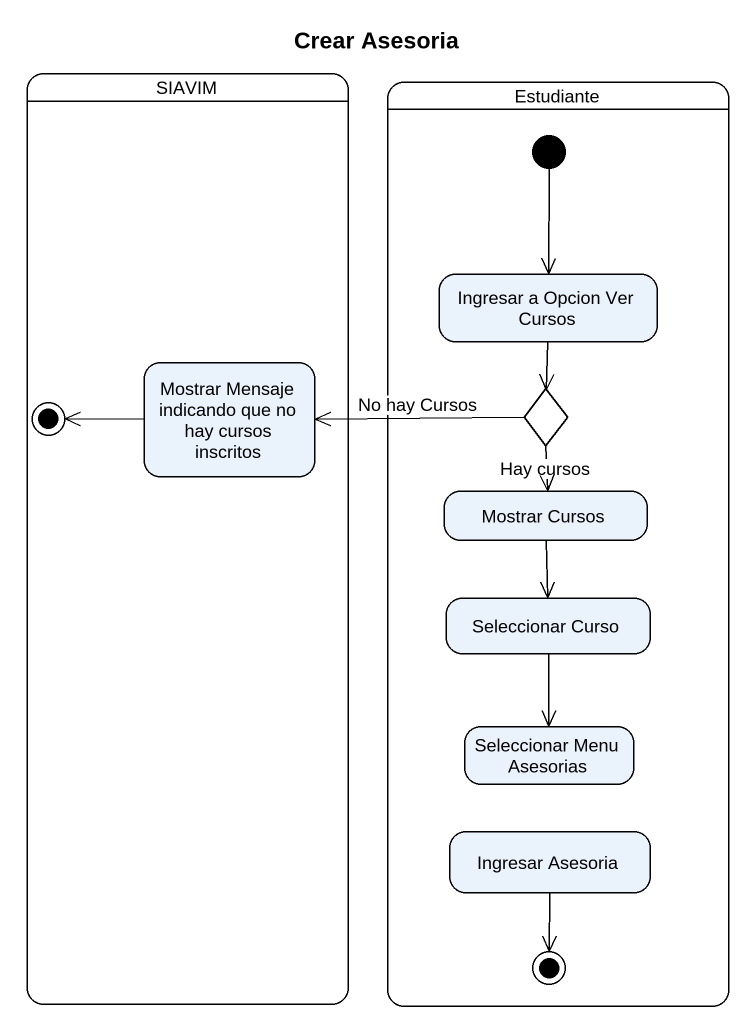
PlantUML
@startuml
title Crear Asesoria
hide empty description
state SIAVIM {
  state "Mostrar Mensaje indicando que no hay cursos inscritos" as Mostrar_Mensaje_indicando
  Mostrar_Mensaje_indicando -left-> [*]
}
state Estudiante {
  state "Ingresar a Opcion Ver Cursos" as Ingresar_a_Opcion_Ver_Cursos
  state choice1 <<choice>>
  state "Mostrar Cursos" as Mostrar_Cursos
  state "Seleccionar Curso" as Seleccionar_Curso
  state "Seleccionar Menu Asesorias" as Seleccionar_Menu_Asesorias
  state "Ingresar Asesoria" as Ingresar_Asesoria
  [*] --> Ingresar_a_Opcion_Ver_Cursos
  Ingresar_Asesoria --> [*]
}
Ingresar_a_Opcion_Ver_Cursos --> choice1
choice1 -left-> Mostrar_Mensaje_indicando : No hay Cursos
choice1 --> Mostrar_Cursos : Hay cursos
Mostrar_Cursos --> Seleccionar_Curso
Seleccionar_Curso --> Seleccionar_Menu_Asesorias
@enduml
